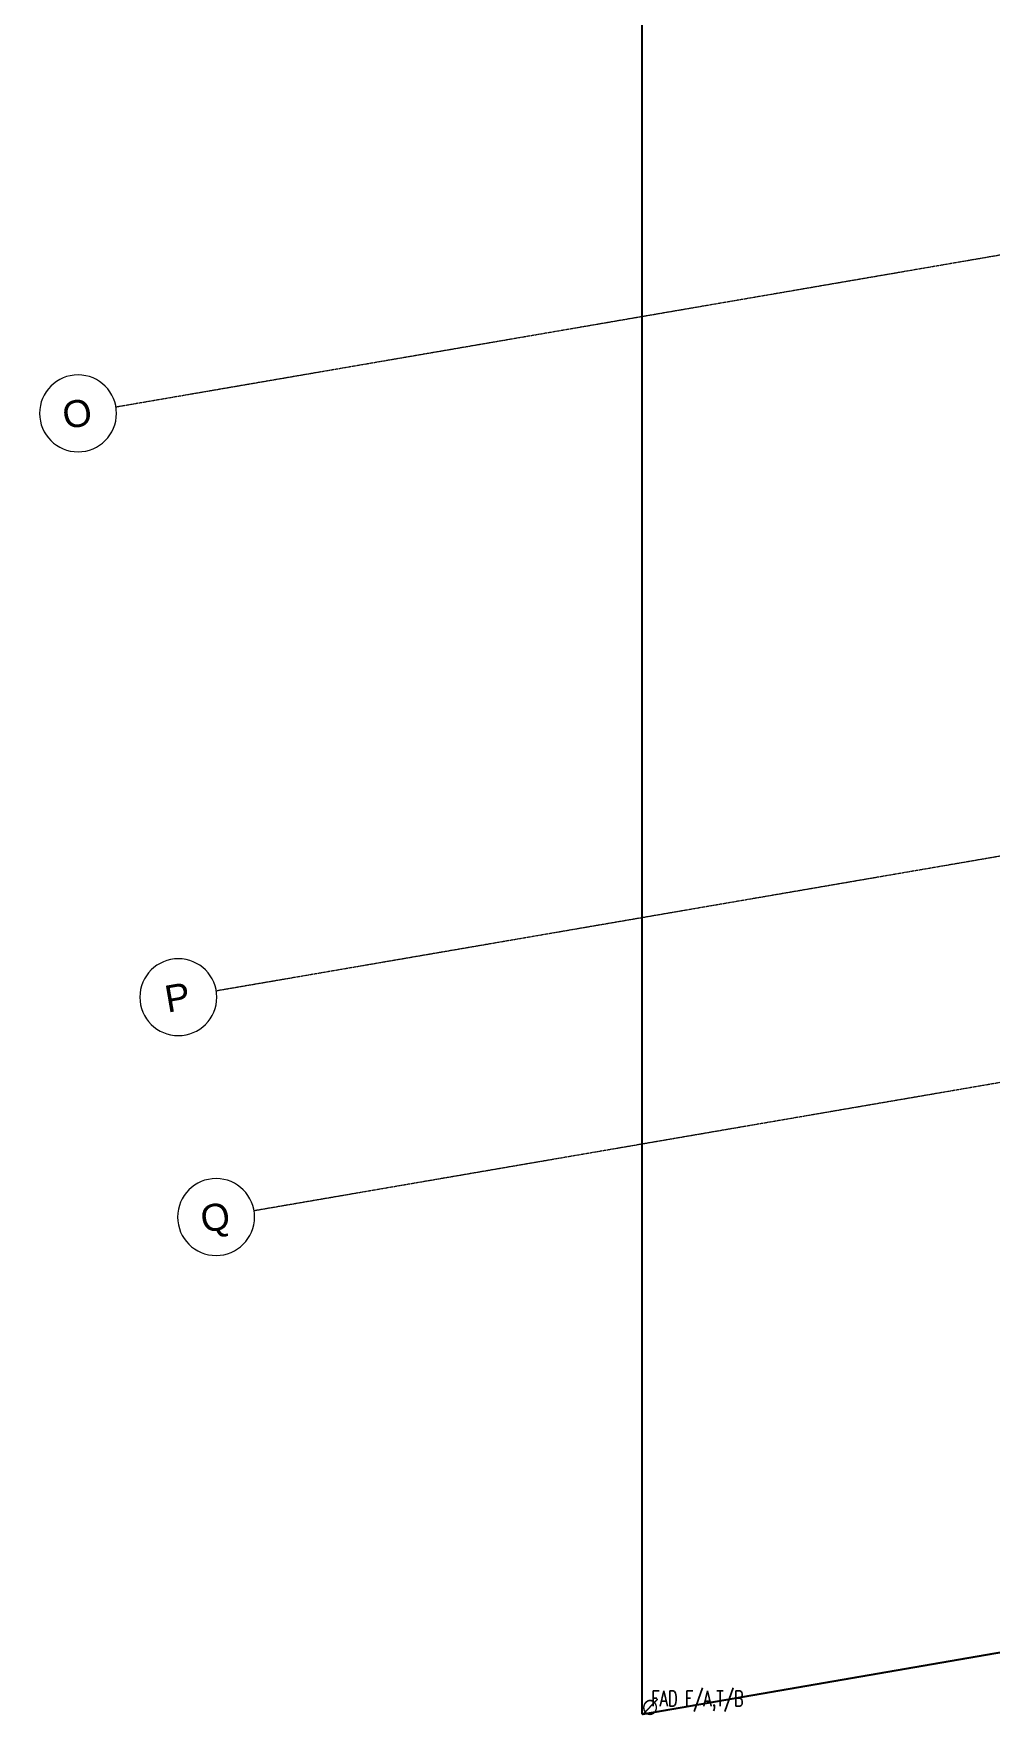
# Model space of a CAD drawing. Header units: millimetres. Extents: x -9226 to 166212, y -13 to 97274.
# Drawn here: x -7913 to 4542, y -13 to 21847 of the extents above; entities that cross this region are included whole.
import ezdxf
from ezdxf.enums import TextEntityAlignment as Align

# ---------------------------------------------------------------- set-up
doc = ezdxf.new("R2010")
doc.units = ezdxf.units.MM
doc.linetypes.add('23491-A-XR-GRID$0$23288-XR-Unit GRIDS$0$CENTER2', pattern=[28.575, 19.05, -3.175, 3.175, -3.175])
doc.linetypes.add('23491-GN-XR-PLOT LIMIT$0$PHANTOM2', pattern=[1.25, 0.625, -0.125, 0.125, -0.125, 0.125, -0.125])
doc.layers.get('0').update_dxf_attribs({"color": 8})
doc.layers.add('0-AC TEXT', color=7, linetype='Continuous')
doc.layers.add('VCD SHE', color=7, linetype='Continuous')
for name, color, linetype, lineweight in [('1.XREF', 8, 'Continuous', 9), ('23491-A-XR-GRID$0$G-ANNO-GRID', 8, '23491-A-XR-GRID$0$23288-XR-Unit GRIDS$0$CENTER2', 0), ('23491-A-XR-GRID$0$G-ANNO-GRID-IDEN @ 100', 8, 'Continuous', 15), ('23491-GN-XR-PLOT LIMIT$0$G-ANNO-TTLB', 8, 'Continuous', 5), ('23491-XR-AR-2ND FLOOR PLAN$0$A-WALL-CAVI', 8, 'Continuous', 15), ('A-ANNO-DIMS', 8, 'Continuous', 9)]:
    doc.layers.add(name, color=color, linetype=linetype, lineweight=lineweight)
doc.styles.add('23491-A-XR-GRID$0$SDC-TEXT', font='arial.ttf')
doc.styles.add('ROMANS100', font='romans.shx', dxfattribs={"width": 0.7, "height": 100})
doc.styles.add('SDC-TEXT-ARB', font='sdc-arb.shx', dxfattribs={"height": 0.5})

# ---------------------------------------------------------------- blocks, each defined once
blk = doc.blocks.new('23491-GN-XR-PLOT LIMIT')
at = {"layer": '23491-GN-XR-PLOT LIMIT$0$G-ANNO-TTLB', "color": 8, "linetype": '23491-GN-XR-PLOT LIMIT$0$PHANTOM2', "ltscale": 25, "const_width": 25, "flags": 128}
blk.add_lwpolyline([(60000, 91480), (0, 91480), (0, 0, -0.000688), (60000, 10310)], format="xyb", close=True, dxfattribs=at)
blk = doc.blocks.new('23491-XR-AR-2ND FLOOR PLAN')
at = {"layer": '23491-XR-AR-2ND FLOOR PLAN$0$A-WALL-CAVI', "color": 8}
blk.add_blockref('23491-GN-XR-PLOT LIMIT', (0, 0), dxfattribs=at)
blk = doc.blocks.new('*U503')
at = {"color": 8, "linetype": 'ByBlock'}
blk.add_circle((5, 0), 5, dxfattribs=at)
at = {"color": 8, "linetype": 'ByBlock', "style": '23491-A-XR-GRID$0$SDC-TEXT'}
blk.add_attdef('GD_REF', text='', height=3.5, dxfattribs=at).set_placement((5, 0), align=Align.MIDDLE_CENTER)
blk = doc.blocks.new('23491-A-XR-GRID')
at = {"layer": '23491-A-XR-GRID$0$G-ANNO-GRID', "color": 8, "ltscale": 0.5, "extrusion": (-0.000521864, -4.45141e-05, 1)}
for p, q in [((-6842, 16996, -17), (10061, 19901, -8)), ((-5047, 6549, -17), (59188, 17588, 17)), ((-5538, 9407, -17), (11365, 12312, -8))]:
    blk.add_line(p, q, dxfattribs=at)
at = {"layer": '23491-A-XR-GRID$0$G-ANNO-GRID-IDEN @ 100', "color": 8}
ref = blk.add_blockref('*U503', (-6842, 16996, -17), dxfattribs=dict(at, xscale=-100, yscale=100, zscale=100, rotation=9.75087277))
ref.add_attrib('000', 'O', dxfattribs={"layer": '0', "color": 8, "linetype": 'ByBlock', "height": 350, "rotation": 9.7509, "style": '23491-A-XR-GRID$0$SDC-TEXT'}).set_placement((-7347, 16909, -17), align=Align.MIDDLE_CENTER)
ref = blk.add_blockref('*U503', (-5538, 9407, -17), dxfattribs=dict(at, xscale=-100, yscale=100, zscale=100, rotation=9.75087277))
ref.add_attrib('000', 'P', dxfattribs={"layer": '0', "color": 8, "linetype": 'ByBlock', "height": 350, "rotation": 9.7509, "style": '23491-A-XR-GRID$0$SDC-TEXT'}).set_placement((-6042, 9320, -17), align=Align.MIDDLE_CENTER)
ref = blk.add_blockref('*U503', (-5047, 6549, -17), dxfattribs=dict(at, xscale=-100, yscale=100, zscale=100, rotation=9.75087276901987))
ref.add_attrib('000', 'Q', dxfattribs={"layer": '0', "color": 8, "linetype": 'ByBlock', "height": 350, "rotation": 9.7509, "style": '23491-A-XR-GRID$0$SDC-TEXT'}).set_placement((-5551, 6462, -17), align=Align.MIDDLE_CENTER)
blk = doc.blocks.new('XREF')
at = {"layer": 'A-ANNO-DIMS', "color": 8}
blk.add_blockref('23491-XR-AR-2ND FLOOR PLAN', (0, 0), dxfattribs=at)
blk.add_blockref('23491-A-XR-GRID', (0, 0))

msp = doc.modelspace()

# ---------------------------------------------------------------- block references
at = {"layer": '1.XREF'}
msp.add_blockref('XREF', (0, 0), dxfattribs=at)

# ---------------------------------------------------------------- next in the draw order: texts
at = {"layer": '0-AC TEXT', "insert": (1320, 304.8, 0), "char_height": 200, "width": 2328.667, "attachment_point": 3, "line_spacing_factor": 0.946776, "style": 'ROMANS100'}
msp.add_mtext('FAD F/A,T/B', dxfattribs=at)
at = {"layer": 'VCD SHE', "style": 'SDC-TEXT-ARB'}
msp.add_text('∅', height=200, dxfattribs=at).set_placement((0, 0, 0))
msp.add_text('∅', height=200, dxfattribs=at).set_placement((0, 0, 0))
msp.add_text('∅', height=200, dxfattribs=at).set_placement((0, 0, 0))

doc.saveas('drawing.dxf')
